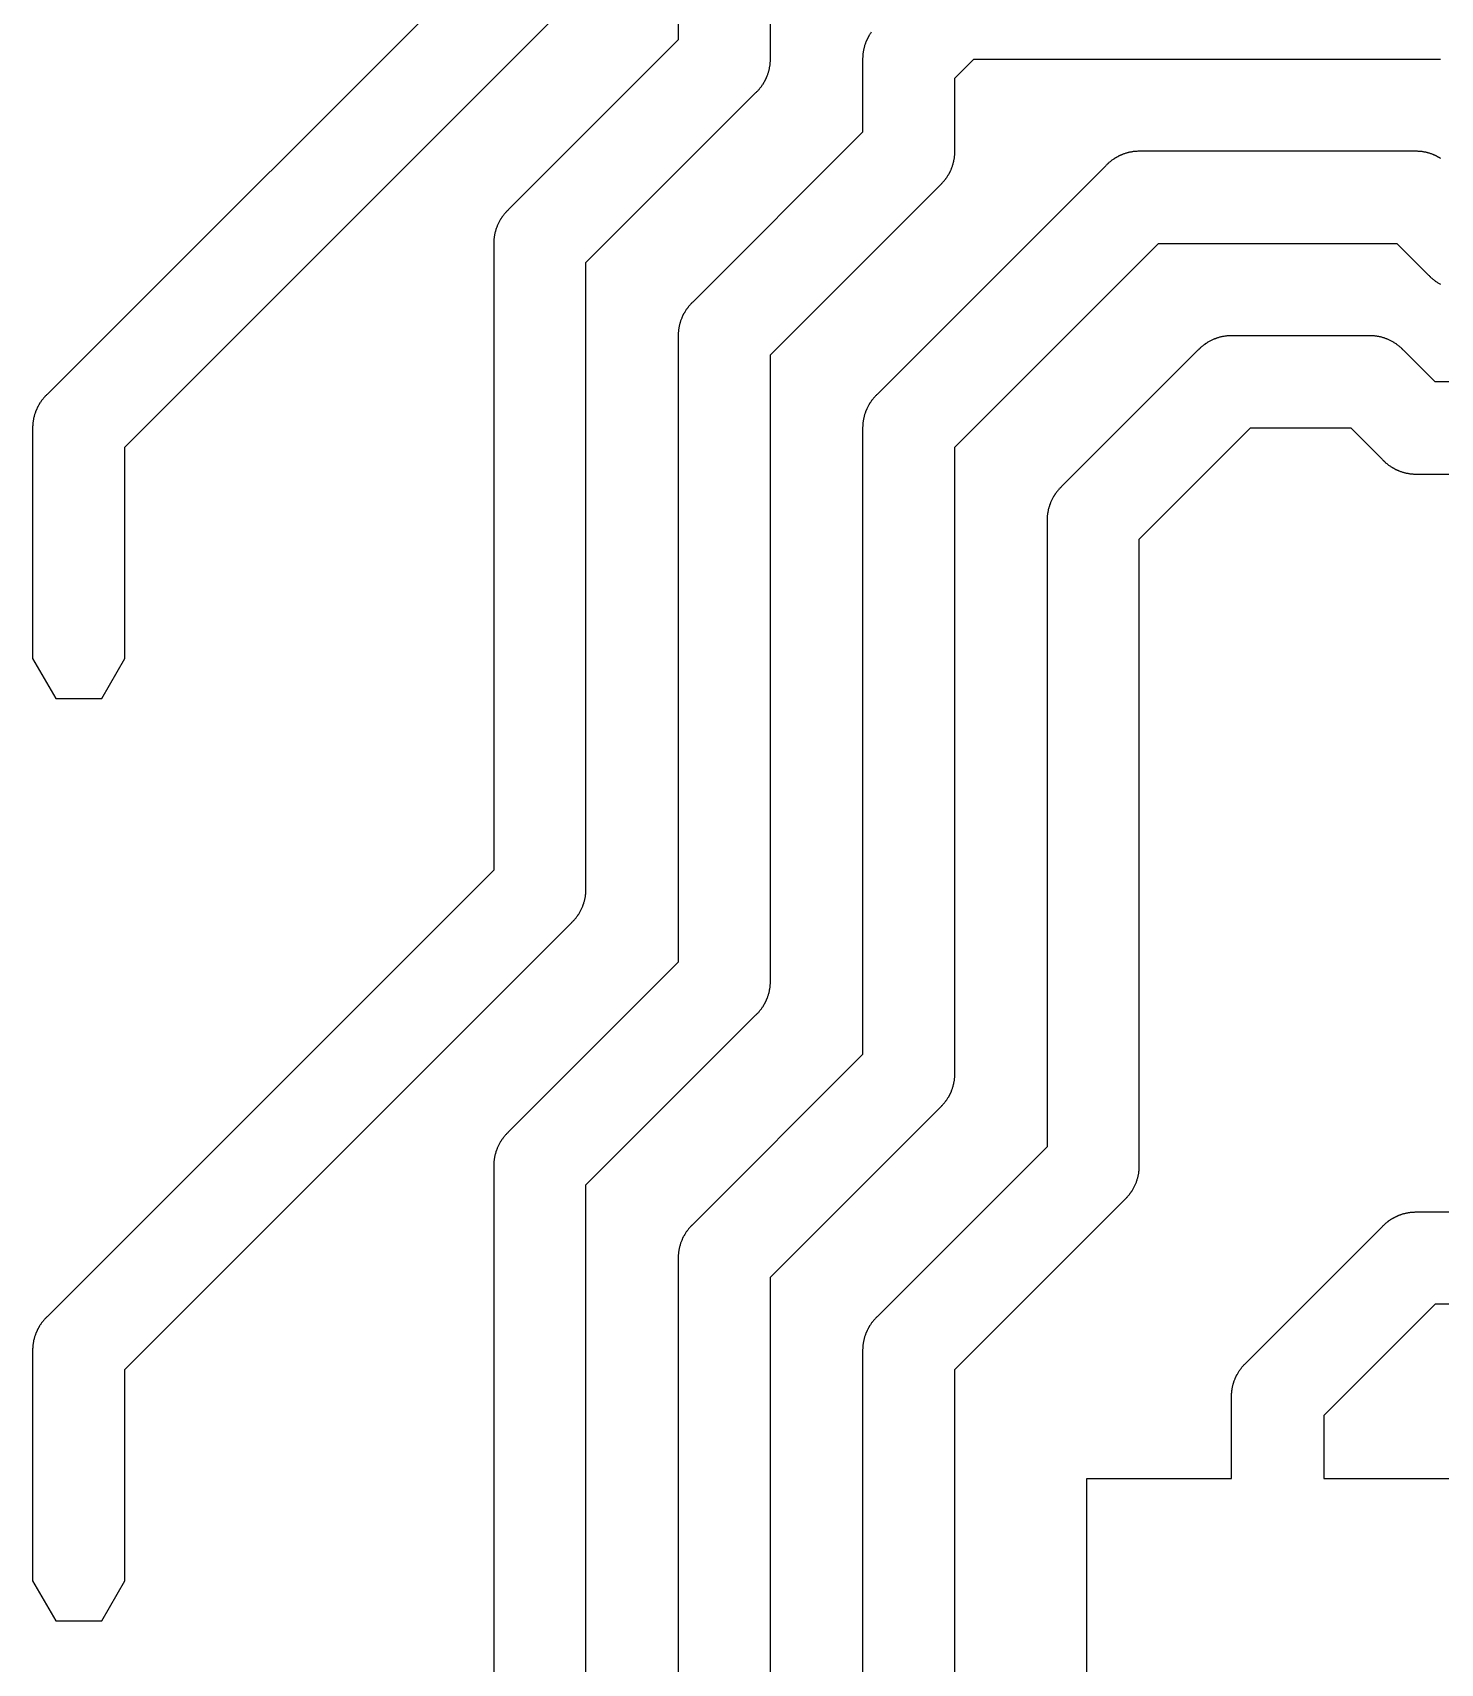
# Model space of a CAD drawing. Extents: x -11.9 to 11.9, y -22 to 22.
# Drawn here: x -7.747 to -3.87, y -10.387 to -5.896 of the extents above; entities that cross this region are included whole.
import ezdxf

# ---------------------------------------------------------------- set-up
doc = ezdxf.new("R2010")
doc.units = 0
doc.layers.add('TOP_-_WELDED', color=7, linetype='CONTINUOUS')

msp = doc.modelspace()

# ---------------------------------------------------------------- linework, layer by layer
at = {"layer": 'TOP_-_WELDED', "color": 12}
for points in [[(-5.969, -5.5919), (-5.969, -5.9164), (-6.437, -6.3845), (-6.4385, -6.3859), (-6.4398, -6.3872), (-6.44, -6.3874), (-6.4413, -6.3887), (-6.4415, -6.3889), (-6.4428, -6.3903), (-6.4429, -6.3904), (-6.4442, -6.3918), (-6.4443, -6.3919), (-6.4456, -6.3934), (-6.447, -6.395), (-6.4483, -6.3966), (-6.4496, -6.3982), (-6.4509, -6.3998), (-6.4509, -6.3999), (-6.4521, -6.4015), (-6.4522, -6.4016), (-6.4533, -6.4031), (-6.4534, -6.4032), (-6.4545, -6.4048), (-6.4546, -6.405), (-6.4556, -6.4065), (-6.4558, -6.4067), (-6.4568, -6.4082), (-6.4569, -6.4084), (-6.4579, -6.41), (-6.458, -6.4102), (-6.4589, -6.4117), (-6.4591, -6.412), (-6.46, -6.4135), (-6.4601, -6.4137), (-6.461, -6.4153), (-6.4611, -6.4155), (-6.462, -6.4171), (-6.4621, -6.4174), (-6.4629, -6.4189), (-6.4631, -6.4192), (-6.4639, -6.4207), (-6.464, -6.421), (-6.4648, -6.4226), (-6.4649, -6.4229), (-6.4656, -6.4245), (-6.4658, -6.4248), (-6.4665, -6.4263), (-6.4666, -6.4267), (-6.4673, -6.4282), (-6.4674, -6.4286), (-6.468, -6.4301), (-6.4682, -6.4305), (-6.4688, -6.4321), (-6.4689, -6.4324), (-6.4695, -6.434), (-6.4696, -6.4343), (-6.4702, -6.4359), (-6.4703, -6.4363), (-6.4708, -6.4379), (-6.4709, -6.4382), (-6.4715, -6.4399), (-6.4715, -6.4402), (-6.472, -6.4419), (-6.4721, -6.4421), (-6.4726, -6.4439), (-6.4727, -6.4441), (-6.4731, -6.4459), (-6.4732, -6.4461), (-6.4736, -6.4479), (-6.4737, -6.4481), (-6.4741, -6.4499), (-6.4741, -6.4501), (-6.4745, -6.4519), (-6.4745, -6.4521), (-6.4749, -6.454), (-6.4749, -6.4542), (-6.4753, -6.456), (-6.4753, -6.4562), (-6.4756, -6.4581), (-6.4756, -6.4582), (-6.4759, -6.4602), (-6.4761, -6.4622), (-6.4762, -6.4623), (-6.4764, -6.4643), (-6.4766, -6.4664), (-6.4767, -6.4685), (-6.4768, -6.4705), (-6.4768, -6.4706), (-6.4769, -6.4726), (-6.4769, -6.4728), (-6.477, -6.4747), (-6.477, -6.4749), (-6.477, -6.4767), (-6.477, -6.477), (-6.477, -6.4788), (-6.477, -6.4809), (-6.477, -8.2024), (-7.707, -9.4325), (-7.7085, -9.4339), (-7.7098, -9.4352), (-7.71, -9.4354), (-7.7113, -9.4367), (-7.7115, -9.4369), (-7.7128, -9.4383), (-7.7129, -9.4384), (-7.7142, -9.4398), (-7.7143, -9.4399), (-7.7156, -9.4414), (-7.717, -9.443), (-7.7183, -9.4446), (-7.7196, -9.4462), (-7.7209, -9.4478), (-7.7209, -9.4479), (-7.7221, -9.4495), (-7.7222, -9.4496), (-7.7233, -9.4511), (-7.7234, -9.4512), (-7.7245, -9.4528), (-7.7246, -9.453), (-7.7256, -9.4545), (-7.7258, -9.4547), (-7.7268, -9.4562), (-7.7269, -9.4564), (-7.7279, -9.458), (-7.728, -9.4582), (-7.7289, -9.4597), (-7.7291, -9.46), (-7.73, -9.4615), (-7.7301, -9.4617), (-7.731, -9.4633), (-7.7311, -9.4635), (-7.732, -9.4651), (-7.7321, -9.4654), (-7.7329, -9.4669), (-7.7331, -9.4672), (-7.7339, -9.4687), (-7.734, -9.469), (-7.7348, -9.4706), (-7.7349, -9.4709), (-7.7356, -9.4725), (-7.7358, -9.4728), (-7.7365, -9.4743), (-7.7366, -9.4747), (-7.7373, -9.4762), (-7.7374, -9.4766), (-7.738, -9.4781), (-7.7382, -9.4785), (-7.7388, -9.4801), (-7.7389, -9.4804), (-7.7395, -9.482), (-7.7396, -9.4823), (-7.7402, -9.4839), (-7.7403, -9.4843), (-7.7408, -9.4859), (-7.7409, -9.4862), (-7.7415, -9.4879), (-7.7415, -9.4882), (-7.742, -9.4899), (-7.7421, -9.4901), (-7.7426, -9.4919), (-7.7427, -9.4921), (-7.7431, -9.4939), (-7.7432, -9.4941), (-7.7436, -9.4959), (-7.7437, -9.4961), (-7.7441, -9.4979), (-7.7441, -9.4981), (-7.7445, -9.4999), (-7.7445, -9.5001), (-7.7449, -9.502), (-7.7449, -9.5022), (-7.7453, -9.504), (-7.7453, -9.5042), (-7.7456, -9.5061), (-7.7456, -9.5062), (-7.7459, -9.5082), (-7.7461, -9.5102), (-7.7462, -9.5103), (-7.7464, -9.5123), (-7.7466, -9.5144), (-7.7467, -9.5165), (-7.7468, -9.5185), (-7.7468, -9.5186), (-7.7469, -9.5206), (-7.7469, -9.5208), (-7.747, -9.5227), (-7.747, -9.5229), (-7.747, -9.5247), (-7.747, -9.525), (-7.747, -9.5268), (-7.747, -9.5289), (-7.747, -10.16), (-7.6835, -10.27), (-7.5565, -10.27), (-7.493, -10.16), (-7.493, -9.5776), (-6.263, -8.3475), (-6.2615, -8.3461), (-6.2602, -8.3448), (-6.26, -8.3446), (-6.2587, -8.3433), (-6.2585, -8.3431), (-6.2572, -8.3417), (-6.2571, -8.3416), (-6.2558, -8.3402), (-6.2557, -8.3401), (-6.2544, -8.3386), (-6.253, -8.337), (-6.2517, -8.3354), (-6.2504, -8.3338), (-6.2491, -8.3322), (-6.2491, -8.3321), (-6.2479, -8.3305), (-6.2478, -8.3304), (-6.2467, -8.3289), (-6.2466, -8.3288), (-6.2455, -8.3272), (-6.2454, -8.327), (-6.2444, -8.3255), (-6.2442, -8.3253), (-6.2432, -8.3238), (-6.2431, -8.3236), (-6.2421, -8.322), (-6.242, -8.3218), (-6.2411, -8.3203), (-6.2409, -8.32), (-6.24, -8.3185), (-6.2399, -8.3183), (-6.239, -8.3167), (-6.2389, -8.3165), (-6.238, -8.3149), (-6.2379, -8.3146), (-6.2371, -8.3131), (-6.2369, -8.3128), (-6.2361, -8.3113), (-6.236, -8.311), (-6.2352, -8.3094), (-6.2351, -8.3091), (-6.2344, -8.3075), (-6.2342, -8.3072), (-6.2335, -8.3057), (-6.2334, -8.3053), (-6.2327, -8.3038), (-6.2326, -8.3034), (-6.232, -8.3019), (-6.2318, -8.3015), (-6.2312, -8.2999), (-6.2311, -8.2996), (-6.2305, -8.298), (-6.2304, -8.2977), (-6.2298, -8.2961), (-6.2297, -8.2957), (-6.2292, -8.2941), (-6.2291, -8.2938), (-6.2285, -8.2921), (-6.2285, -8.2918), (-6.228, -8.2901), (-6.2279, -8.2899), (-6.2274, -8.2881), (-6.2273, -8.2879), (-6.2269, -8.2861), (-6.2268, -8.2859), (-6.2264, -8.2841), (-6.2263, -8.2839), (-6.2259, -8.2821), (-6.2259, -8.2819), (-6.2255, -8.2801), (-6.2255, -8.2799), (-6.2251, -8.278), (-6.2251, -8.2778), (-6.2247, -8.276), (-6.2247, -8.2758), (-6.2244, -8.2739), (-6.2244, -8.2738), (-6.2241, -8.2718), (-6.2239, -8.2698), (-6.2238, -8.2697), (-6.2236, -8.2677), (-6.2234, -8.2656), (-6.2233, -8.2635), (-6.2232, -8.2615), (-6.2232, -8.2614), (-6.2231, -8.2594), (-6.2231, -8.2592), (-6.223, -8.2573), (-6.223, -8.2571), (-6.223, -8.2553), (-6.223, -8.255), (-6.223, -8.2532), (-6.223, -8.2511), (-6.223, -6.5296), (-5.755, -6.0615), (-5.7535, -6.0601), (-5.7522, -6.0588), (-5.752, -6.0586), (-5.7507, -6.0573), (-5.7505, -6.0571), (-5.7492, -6.0557), (-5.7491, -6.0556), (-5.7478, -6.0542), (-5.7477, -6.0541), (-5.7464, -6.0526), (-5.745, -6.051), (-5.7437, -6.0494), (-5.7424, -6.0478), (-5.7411, -6.0462), (-5.7411, -6.0461), (-5.7399, -6.0445), (-5.7398, -6.0444), (-5.7387, -6.0429), (-5.7386, -6.0428), (-5.7375, -6.0412), (-5.7374, -6.041), (-5.7364, -6.0395), (-5.7362, -6.0393), (-5.7352, -6.0378), (-5.7351, -6.0376), (-5.7341, -6.036), (-5.734, -6.0358), (-5.7331, -6.0343), (-5.7329, -6.034), (-5.732, -6.0325), (-5.7319, -6.0323), (-5.731, -6.0307), (-5.7309, -6.0305), (-5.73, -6.0289), (-5.7299, -6.0286), (-5.7291, -6.0271), (-5.7289, -6.0268), (-5.7281, -6.0253), (-5.728, -6.025), (-5.7272, -6.0234), (-5.7271, -6.0231), (-5.7264, -6.0215), (-5.7262, -6.0212), (-5.7255, -6.0197), (-5.7254, -6.0193), (-5.7247, -6.0178), (-5.7246, -6.0174), (-5.724, -6.0159), (-5.7238, -6.0155), (-5.7232, -6.0139), (-5.7231, -6.0136), (-5.7225, -6.012), (-5.7224, -6.0117), (-5.7218, -6.0101), (-5.7217, -6.0097), (-5.7212, -6.0081), (-5.7211, -6.0078), (-5.7205, -6.0061), (-5.7205, -6.0058), (-5.72, -6.0041), (-5.7199, -6.0039), (-5.7194, -6.0021), (-5.7193, -6.0019), (-5.7189, -6.0001), (-5.7188, -5.9999), (-5.7184, -5.9981), (-5.7183, -5.9979), (-5.7179, -5.9961), (-5.7179, -5.9959), (-5.7175, -5.9941), (-5.7175, -5.9939), (-5.7171, -5.992), (-5.7171, -5.9918), (-5.7167, -5.99), (-5.7167, -5.9898), (-5.7164, -5.9879), (-5.7164, -5.9878), (-5.7161, -5.9858), (-5.7159, -5.9838), (-5.7158, -5.9837), (-5.7156, -5.9817), (-5.7154, -5.9796), (-5.7153, -5.9775), (-5.7152, -5.9755), (-5.7152, -5.9754), (-5.7151, -5.9734), (-5.7151, -5.9732), (-5.715, -5.9713), (-5.715, -5.9711), (-5.715, -5.9693), (-5.715, -5.969), (-5.715, -5.9672), (-5.715, -5.9651), (-5.715, -5.6406)], [(-6.477, -5.6624), (-7.707, -6.8925), (-7.7085, -6.8939), (-7.7098, -6.8952), (-7.71, -6.8954), (-7.7113, -6.8967), (-7.7115, -6.8969), (-7.7128, -6.8983), (-7.7129, -6.8984), (-7.7142, -6.8998), (-7.7143, -6.8999), (-7.7156, -6.9014), (-7.717, -6.903), (-7.7183, -6.9046), (-7.7196, -6.9062), (-7.7209, -6.9078), (-7.7209, -6.9079), (-7.7221, -6.9095), (-7.7222, -6.9096), (-7.7233, -6.9111), (-7.7234, -6.9112), (-7.7245, -6.9128), (-7.7246, -6.913), (-7.7256, -6.9145), (-7.7258, -6.9147), (-7.7268, -6.9162), (-7.7269, -6.9164), (-7.7279, -6.918), (-7.728, -6.9182), (-7.7289, -6.9197), (-7.7291, -6.92), (-7.73, -6.9215), (-7.7301, -6.9217), (-7.731, -6.9233), (-7.7311, -6.9235), (-7.732, -6.9251), (-7.7321, -6.9254), (-7.7329, -6.9269), (-7.7331, -6.9272), (-7.7339, -6.9287), (-7.734, -6.929), (-7.7348, -6.9306), (-7.7349, -6.9309), (-7.7356, -6.9325), (-7.7358, -6.9328), (-7.7365, -6.9343), (-7.7366, -6.9347), (-7.7373, -6.9362), (-7.7374, -6.9366), (-7.738, -6.9381), (-7.7382, -6.9385), (-7.7388, -6.9401), (-7.7389, -6.9404), (-7.7395, -6.942), (-7.7396, -6.9423), (-7.7402, -6.9439), (-7.7403, -6.9443), (-7.7408, -6.9459), (-7.7409, -6.9462), (-7.7415, -6.9479), (-7.7415, -6.9482), (-7.742, -6.9499), (-7.7421, -6.9501), (-7.7426, -6.9519), (-7.7427, -6.9521), (-7.7431, -6.9539), (-7.7432, -6.9541), (-7.7436, -6.9559), (-7.7437, -6.9561), (-7.7441, -6.9579), (-7.7441, -6.9581), (-7.7445, -6.9599), (-7.7445, -6.9601), (-7.7449, -6.962), (-7.7449, -6.9622), (-7.7453, -6.964), (-7.7453, -6.9642), (-7.7456, -6.9661), (-7.7456, -6.9662), (-7.7459, -6.9682), (-7.7461, -6.9702), (-7.7462, -6.9703), (-7.7464, -6.9723), (-7.7466, -6.9744), (-7.7467, -6.9765), (-7.7468, -6.9785), (-7.7468, -6.9786), (-7.7469, -6.9806), (-7.7469, -6.9808), (-7.747, -6.9827), (-7.747, -6.9829), (-7.747, -6.9847), (-7.747, -6.985), (-7.747, -6.9868), (-7.747, -6.9889), (-7.747, -7.3295), (-7.747, -7.3316), (-7.747, -7.62), (-7.6835, -7.73), (-7.5565, -7.73), (-7.493, -7.62), (-7.493, -7.3316), (-7.493, -7.3295), (-7.493, -7.0376), (-6.263, -5.8075)], [(-5.4374, -5.8952), (-5.4385, -5.8968), (-5.4386, -5.897), (-5.4396, -5.8985), (-5.4398, -5.8987), (-5.4408, -5.9002), (-5.4409, -5.9004), (-5.4419, -5.902), (-5.442, -5.9022), (-5.4429, -5.9037), (-5.4431, -5.904), (-5.444, -5.9055), (-5.4441, -5.9057), (-5.445, -5.9073), (-5.4451, -5.9075), (-5.446, -5.9091), (-5.4461, -5.9094), (-5.4469, -5.9109), (-5.4471, -5.9112), (-5.4479, -5.9127), (-5.448, -5.913), (-5.4488, -5.9146), (-5.4489, -5.9149), (-5.4496, -5.9165), (-5.4498, -5.9168), (-5.4505, -5.9183), (-5.4506, -5.9187), (-5.4513, -5.9202), (-5.4514, -5.9206), (-5.452, -5.9221), (-5.4522, -5.9225), (-5.4528, -5.9241), (-5.4529, -5.9244), (-5.4535, -5.926), (-5.4536, -5.9263), (-5.4542, -5.9279), (-5.4543, -5.9283), (-5.4548, -5.9299), (-5.4549, -5.9302), (-5.4555, -5.9319), (-5.4555, -5.9322), (-5.456, -5.9339), (-5.4561, -5.9341), (-5.4566, -5.9359), (-5.4567, -5.9361), (-5.4571, -5.9379), (-5.4572, -5.9381), (-5.4576, -5.9399), (-5.4577, -5.9401), (-5.4581, -5.9419), (-5.4581, -5.9421), (-5.4585, -5.9439), (-5.4585, -5.9441), (-5.4589, -5.946), (-5.4589, -5.9462), (-5.4593, -5.948), (-5.4593, -5.9482), (-5.4596, -5.9501), (-5.4596, -5.9502), (-5.4599, -5.9522), (-5.4601, -5.9542), (-5.4602, -5.9543), (-5.4604, -5.9563), (-5.4606, -5.9584), (-5.4607, -5.9605), (-5.4608, -5.9625), (-5.4608, -5.9626), (-5.4609, -5.9646), (-5.4609, -5.9648), (-5.461, -5.9667), (-5.461, -5.9669), (-5.461, -5.9687), (-5.461, -5.969), (-5.461, -5.9708), (-5.461, -5.9729), (-5.461, -6.1704), (-5.929, -6.6385), (-5.9305, -6.6399), (-5.9318, -6.6412), (-5.932, -6.6414), (-5.9333, -6.6427), (-5.9335, -6.6429), (-5.9348, -6.6443), (-5.9349, -6.6444), (-5.9362, -6.6458), (-5.9363, -6.6459), (-5.9376, -6.6474), (-5.939, -6.649), (-5.9403, -6.6506), (-5.9416, -6.6522), (-5.9429, -6.6538), (-5.9429, -6.6539), (-5.9441, -6.6555), (-5.9442, -6.6556), (-5.9453, -6.6571), (-5.9454, -6.6572), (-5.9465, -6.6588), (-5.9466, -6.659), (-5.9476, -6.6605), (-5.9478, -6.6607), (-5.9488, -6.6622), (-5.9489, -6.6624), (-5.9499, -6.664), (-5.95, -6.6642), (-5.9509, -6.6657), (-5.9511, -6.666), (-5.952, -6.6675), (-5.9521, -6.6677), (-5.953, -6.6693), (-5.9531, -6.6695), (-5.954, -6.6711), (-5.9541, -6.6714), (-5.9549, -6.6729), (-5.9551, -6.6732), (-5.9559, -6.6747), (-5.956, -6.675), (-5.9568, -6.6766), (-5.9569, -6.6769), (-5.9576, -6.6785), (-5.9578, -6.6788), (-5.9585, -6.6803), (-5.9586, -6.6807), (-5.9593, -6.6822), (-5.9594, -6.6826), (-5.96, -6.6841), (-5.9602, -6.6845), (-5.9608, -6.6861), (-5.9609, -6.6864), (-5.9615, -6.688), (-5.9616, -6.6883), (-5.9622, -6.6899), (-5.9623, -6.6903), (-5.9628, -6.6919), (-5.9629, -6.6922), (-5.9635, -6.6939), (-5.9635, -6.6942), (-5.964, -6.6959), (-5.9641, -6.6961), (-5.9646, -6.6979), (-5.9647, -6.6981), (-5.9651, -6.6999), (-5.9652, -6.7001), (-5.9656, -6.7019), (-5.9657, -6.7021), (-5.9661, -6.7039), (-5.9661, -6.7041), (-5.9665, -6.7059), (-5.9665, -6.7061), (-5.9669, -6.708), (-5.9669, -6.7082), (-5.9673, -6.71), (-5.9673, -6.7102), (-5.9676, -6.7121), (-5.9676, -6.7122), (-5.9679, -6.7142), (-5.9681, -6.7162), (-5.9682, -6.7163), (-5.9684, -6.7183), (-5.9686, -6.7204), (-5.9687, -6.7225), (-5.9688, -6.7245), (-5.9688, -6.7246), (-5.9689, -6.7266), (-5.9689, -6.7268), (-5.969, -6.7287), (-5.969, -6.7289), (-5.969, -6.7307), (-5.969, -6.731), (-5.969, -6.7328), (-5.969, -6.7349), (-5.969, -8.4564), (-6.437, -8.9245), (-6.4385, -8.9259), (-6.4398, -8.9272), (-6.44, -8.9274), (-6.4413, -8.9287), (-6.4415, -8.9289), (-6.4428, -8.9303), (-6.4429, -8.9304), (-6.4442, -8.9318), (-6.4443, -8.9319), (-6.4456, -8.9334), (-6.447, -8.935), (-6.4483, -8.9366), (-6.4496, -8.9382), (-6.4509, -8.9398), (-6.4509, -8.9399), (-6.4521, -8.9415), (-6.4522, -8.9416), (-6.4533, -8.9431), (-6.4534, -8.9432), (-6.4545, -8.9448), (-6.4546, -8.945), (-6.4556, -8.9465), (-6.4558, -8.9467), (-6.4568, -8.9482), (-6.4569, -8.9484), (-6.4579, -8.95), (-6.458, -8.9502), (-6.4589, -8.9517), (-6.4591, -8.952), (-6.46, -8.9535), (-6.4601, -8.9537), (-6.461, -8.9553), (-6.4611, -8.9555), (-6.462, -8.9571), (-6.4621, -8.9574), (-6.4629, -8.9589), (-6.4631, -8.9592), (-6.4639, -8.9607), (-6.464, -8.961), (-6.4648, -8.9626), (-6.4649, -8.9629), (-6.4656, -8.9645), (-6.4658, -8.9648), (-6.4665, -8.9663), (-6.4666, -8.9667), (-6.4673, -8.9682), (-6.4674, -8.9686), (-6.468, -8.9701), (-6.4682, -8.9705), (-6.4688, -8.9721), (-6.4689, -8.9724), (-6.4695, -8.974), (-6.4696, -8.9743), (-6.4702, -8.9759), (-6.4703, -8.9763), (-6.4708, -8.9779), (-6.4709, -8.9782), (-6.4715, -8.9799), (-6.4715, -8.9802), (-6.472, -8.9819), (-6.4721, -8.9821), (-6.4726, -8.9839), (-6.4727, -8.9841), (-6.4731, -8.9859), (-6.4732, -8.9861), (-6.4736, -8.9879), (-6.4737, -8.9881), (-6.4741, -8.9899), (-6.4741, -8.9901), (-6.4745, -8.9919), (-6.4745, -8.9921), (-6.4749, -8.994), (-6.4749, -8.9942), (-6.4753, -8.996), (-6.4753, -8.9962), (-6.4756, -8.9981), (-6.4756, -8.9982), (-6.4759, -9.0002), (-6.4761, -9.0022), (-6.4762, -9.0023), (-6.4764, -9.0043), (-6.4766, -9.0064), (-6.4767, -9.0085), (-6.4768, -9.0105), (-6.4768, -9.0106), (-6.4769, -9.0126), (-6.4769, -9.0128), (-6.477, -9.0147), (-6.477, -9.0149), (-6.477, -9.0167), (-6.477, -9.017), (-6.477, -9.0188), (-6.477, -9.0209), (-6.477, -10.7424)], [(-6.223, -10.7911), (-6.223, -9.0696), (-5.755, -8.6015), (-5.7535, -8.6001), (-5.7522, -8.5988), (-5.752, -8.5986), (-5.7507, -8.5973), (-5.7505, -8.5971), (-5.7492, -8.5957), (-5.7491, -8.5956), (-5.7478, -8.5942), (-5.7477, -8.5941), (-5.7464, -8.5926), (-5.745, -8.591), (-5.7437, -8.5894), (-5.7424, -8.5878), (-5.7411, -8.5862), (-5.7411, -8.5861), (-5.7399, -8.5845), (-5.7398, -8.5844), (-5.7387, -8.5829), (-5.7386, -8.5828), (-5.7375, -8.5812), (-5.7374, -8.581), (-5.7364, -8.5795), (-5.7362, -8.5793), (-5.7352, -8.5778), (-5.7351, -8.5776), (-5.7341, -8.576), (-5.734, -8.5758), (-5.7331, -8.5743), (-5.7329, -8.574), (-5.732, -8.5725), (-5.7319, -8.5723), (-5.731, -8.5707), (-5.7309, -8.5705), (-5.73, -8.5689), (-5.7299, -8.5686), (-5.7291, -8.5671), (-5.7289, -8.5668), (-5.7281, -8.5653), (-5.728, -8.565), (-5.7272, -8.5634), (-5.7271, -8.5631), (-5.7264, -8.5615), (-5.7262, -8.5612), (-5.7255, -8.5597), (-5.7254, -8.5593), (-5.7247, -8.5578), (-5.7246, -8.5574), (-5.724, -8.5559), (-5.7238, -8.5555), (-5.7232, -8.5539), (-5.7231, -8.5536), (-5.7225, -8.552), (-5.7224, -8.5517), (-5.7218, -8.5501), (-5.7217, -8.5497), (-5.7212, -8.5481), (-5.7211, -8.5478), (-5.7205, -8.5461), (-5.7205, -8.5458), (-5.72, -8.5441), (-5.7199, -8.5439), (-5.7194, -8.5421), (-5.7193, -8.5419), (-5.7189, -8.5401), (-5.7188, -8.5399), (-5.7184, -8.5381), (-5.7183, -8.5379), (-5.7179, -8.5361), (-5.7179, -8.5359), (-5.7175, -8.5341), (-5.7175, -8.5339), (-5.7171, -8.532), (-5.7171, -8.5318), (-5.7167, -8.53), (-5.7167, -8.5298), (-5.7164, -8.5279), (-5.7164, -8.5278), (-5.7161, -8.5258), (-5.7159, -8.5238), (-5.7158, -8.5237), (-5.7156, -8.5217), (-5.7154, -8.5196), (-5.7153, -8.5175), (-5.7152, -8.5155), (-5.7152, -8.5154), (-5.7151, -8.5134), (-5.7151, -8.5132), (-5.715, -8.5113), (-5.715, -8.5111), (-5.715, -8.5093), (-5.715, -8.509), (-5.715, -8.5072), (-5.715, -8.5051), (-5.715, -6.7836), (-5.247, -6.3155), (-5.2455, -6.3141), (-5.2442, -6.3128), (-5.244, -6.3126), (-5.2427, -6.3113), (-5.2425, -6.3111), (-5.2412, -6.3097), (-5.2411, -6.3096), (-5.2398, -6.3082), (-5.2397, -6.3081), (-5.2384, -6.3066), (-5.237, -6.305), (-5.2357, -6.3034), (-5.2344, -6.3018), (-5.2331, -6.3002), (-5.2331, -6.3001), (-5.2319, -6.2985), (-5.2318, -6.2984), (-5.2307, -6.2969), (-5.2306, -6.2968), (-5.2295, -6.2952), (-5.2294, -6.295), (-5.2284, -6.2935), (-5.2282, -6.2933), (-5.2272, -6.2918), (-5.2271, -6.2916), (-5.2261, -6.29), (-5.226, -6.2898), (-5.2251, -6.2883), (-5.2249, -6.288), (-5.224, -6.2865), (-5.2239, -6.2863), (-5.223, -6.2847), (-5.2229, -6.2845), (-5.222, -6.2829), (-5.2219, -6.2826), (-5.2211, -6.2811), (-5.2209, -6.2808), (-5.2201, -6.2793), (-5.22, -6.279), (-5.2192, -6.2774), (-5.2191, -6.2771), (-5.2184, -6.2755), (-5.2182, -6.2752), (-5.2175, -6.2737), (-5.2174, -6.2733), (-5.2167, -6.2718), (-5.2166, -6.2714), (-5.216, -6.2699), (-5.2158, -6.2695), (-5.2152, -6.2679), (-5.2151, -6.2676), (-5.2145, -6.266), (-5.2144, -6.2657), (-5.2138, -6.2641), (-5.2137, -6.2637), (-5.2132, -6.2621), (-5.2131, -6.2618), (-5.2125, -6.2601), (-5.2125, -6.2598), (-5.212, -6.2581), (-5.2119, -6.2579), (-5.2114, -6.2561), (-5.2113, -6.2559), (-5.2109, -6.2541), (-5.2108, -6.2539), (-5.2104, -6.2521), (-5.2103, -6.2519), (-5.2099, -6.2501), (-5.2099, -6.2499), (-5.2095, -6.2481), (-5.2095, -6.2479), (-5.2091, -6.246), (-5.2091, -6.2458), (-5.2087, -6.244), (-5.2087, -6.2438), (-5.2084, -6.2419), (-5.2084, -6.2418), (-5.2081, -6.2398), (-5.2079, -6.2378), (-5.2078, -6.2377), (-5.2076, -6.2357), (-5.2074, -6.2336), (-5.2073, -6.2315), (-5.2072, -6.2295), (-5.2072, -6.2294), (-5.2071, -6.2274), (-5.2071, -6.2272), (-5.207, -6.2253), (-5.207, -6.2251), (-5.207, -6.2233), (-5.207, -6.223), (-5.207, -6.2212), (-5.207, -6.2191), (-5.207, -6.0216), (-5.1544, -5.969), (-3.8716, -5.969), (-3.8695, -5.969)], [(-3.8684, -6.2431), (-3.87, -6.2421), (-3.8702, -6.242), (-3.8717, -6.2411), (-3.872, -6.2409), (-3.8735, -6.24), (-3.8737, -6.2399), (-3.8753, -6.239), (-3.8755, -6.2389), (-3.8771, -6.238), (-3.8774, -6.2379), (-3.8789, -6.2371), (-3.8792, -6.2369), (-3.8807, -6.2361), (-3.881, -6.236), (-3.8826, -6.2352), (-3.8829, -6.2351), (-3.8845, -6.2344), (-3.8848, -6.2342), (-3.8863, -6.2335), (-3.8867, -6.2334), (-3.8882, -6.2327), (-3.8886, -6.2326), (-3.8901, -6.232), (-3.8905, -6.2318), (-3.8921, -6.2312), (-3.8924, -6.2311), (-3.894, -6.2305), (-3.8943, -6.2304), (-3.8959, -6.2298), (-3.8963, -6.2297), (-3.8979, -6.2292), (-3.8982, -6.2291), (-3.8999, -6.2285), (-3.9002, -6.2285), (-3.9019, -6.228), (-3.9021, -6.2279), (-3.9039, -6.2274), (-3.9041, -6.2273), (-3.9059, -6.2269), (-3.9061, -6.2268), (-3.9079, -6.2264), (-3.9081, -6.2263), (-3.9099, -6.2259), (-3.9101, -6.2259), (-3.9119, -6.2255), (-3.9121, -6.2255), (-3.914, -6.2251), (-3.9142, -6.2251), (-3.916, -6.2247), (-3.9162, -6.2247), (-3.9181, -6.2244), (-3.9182, -6.2244), (-3.9202, -6.2241), (-3.9222, -6.2239), (-3.9223, -6.2238), (-3.9243, -6.2236), (-3.9264, -6.2234), (-3.9285, -6.2233), (-3.9305, -6.2232), (-3.9306, -6.2232), (-3.9326, -6.2231), (-3.9328, -6.2231), (-3.9347, -6.223), (-3.9349, -6.223), (-3.9367, -6.223), (-3.937, -6.223), (-3.9388, -6.223), (-3.9409, -6.223), (-4.6951, -6.223), (-4.6972, -6.223), (-4.699, -6.223), (-4.6993, -6.223), (-4.7011, -6.223), (-4.7013, -6.223), (-4.7032, -6.2231), (-4.7034, -6.2231), (-4.7054, -6.2232), (-4.7055, -6.2232), (-4.7075, -6.2233), (-4.7096, -6.2234), (-4.7117, -6.2236), (-4.7137, -6.2238), (-4.7138, -6.2239), (-4.7158, -6.2241), (-4.7178, -6.2244), (-4.7179, -6.2244), (-4.7198, -6.2247), (-4.72, -6.2247), (-4.7218, -6.2251), (-4.722, -6.2251), (-4.7239, -6.2255), (-4.7241, -6.2255), (-4.7259, -6.2259), (-4.7261, -6.2259), (-4.7279, -6.2263), (-4.7281, -6.2264), (-4.7299, -6.2268), (-4.7301, -6.2269), (-4.7319, -6.2273), (-4.7321, -6.2274), (-4.7339, -6.2279), (-4.7341, -6.228), (-4.7358, -6.2285), (-4.7361, -6.2285), (-4.7378, -6.2291), (-4.7381, -6.2292), (-4.7397, -6.2297), (-4.7401, -6.2298), (-4.7417, -6.2304), (-4.742, -6.2305), (-4.7436, -6.2311), (-4.7439, -6.2312), (-4.7455, -6.2318), (-4.7459, -6.232), (-4.7474, -6.2326), (-4.7478, -6.2327), (-4.7493, -6.2334), (-4.7497, -6.2335), (-4.7512, -6.2342), (-4.7515, -6.2344), (-4.7531, -6.2351), (-4.7534, -6.2352), (-4.755, -6.236), (-4.7553, -6.2361), (-4.7568, -6.2369), (-4.7571, -6.2371), (-4.7586, -6.2379), (-4.7589, -6.238), (-4.7605, -6.2389), (-4.7607, -6.239), (-4.7623, -6.2399), (-4.7625, -6.24), (-4.764, -6.2409), (-4.7643, -6.2411), (-4.7658, -6.242), (-4.766, -6.2421), (-4.7676, -6.2431), (-4.7678, -6.2432), (-4.7693, -6.2442), (-4.7695, -6.2444), (-4.771, -6.2454), (-4.7712, -6.2455), (-4.7728, -6.2466), (-4.7729, -6.2467), (-4.7744, -6.2478), (-4.7745, -6.2479), (-4.7761, -6.2491), (-4.7762, -6.2491), (-4.7778, -6.2504), (-4.7794, -6.2517), (-4.781, -6.253), (-4.7826, -6.2544), (-4.7841, -6.2557), (-4.7842, -6.2558), (-4.7856, -6.2571), (-4.7857, -6.2572), (-4.7871, -6.2585), (-4.7873, -6.2587), (-4.7886, -6.26), (-4.7888, -6.2602), (-4.7901, -6.2615), (-4.7915, -6.263), (-5.421, -6.8925), (-5.4225, -6.8939), (-5.4238, -6.8952), (-5.424, -6.8954), (-5.4253, -6.8967), (-5.4255, -6.8969), (-5.4268, -6.8983), (-5.4269, -6.8984), (-5.4282, -6.8998), (-5.4283, -6.8999), (-5.4296, -6.9014), (-5.431, -6.903), (-5.4323, -6.9046), (-5.4336, -6.9062), (-5.4349, -6.9078), (-5.4349, -6.9079), (-5.4361, -6.9095), (-5.4362, -6.9096), (-5.4373, -6.9111), (-5.4374, -6.9112), (-5.4385, -6.9128), (-5.4386, -6.913), (-5.4396, -6.9145), (-5.4398, -6.9147), (-5.4408, -6.9162), (-5.4409, -6.9164), (-5.4419, -6.918), (-5.442, -6.9182), (-5.4429, -6.9197), (-5.4431, -6.92), (-5.444, -6.9215), (-5.4441, -6.9217), (-5.445, -6.9233), (-5.4451, -6.9235), (-5.446, -6.9251), (-5.4461, -6.9254), (-5.4469, -6.9269), (-5.4471, -6.9272), (-5.4479, -6.9287), (-5.448, -6.929), (-5.4488, -6.9306), (-5.4489, -6.9309), (-5.4496, -6.9325), (-5.4498, -6.9328), (-5.4505, -6.9343), (-5.4506, -6.9347), (-5.4513, -6.9362), (-5.4514, -6.9366), (-5.452, -6.9381), (-5.4522, -6.9385), (-5.4528, -6.9401), (-5.4529, -6.9404), (-5.4535, -6.942), (-5.4536, -6.9423), (-5.4542, -6.9439), (-5.4543, -6.9443), (-5.4548, -6.9459), (-5.4549, -6.9462), (-5.4555, -6.9479), (-5.4555, -6.9482), (-5.456, -6.9499), (-5.4561, -6.9501), (-5.4566, -6.9519), (-5.4567, -6.9521), (-5.4571, -6.9539), (-5.4572, -6.9541), (-5.4576, -6.9559), (-5.4577, -6.9561), (-5.4581, -6.9579), (-5.4581, -6.9581), (-5.4585, -6.9599), (-5.4585, -6.9601), (-5.4589, -6.962), (-5.4589, -6.9622), (-5.4593, -6.964), (-5.4593, -6.9642), (-5.4596, -6.9661), (-5.4596, -6.9662), (-5.4599, -6.9682), (-5.4601, -6.9702), (-5.4602, -6.9703), (-5.4604, -6.9723), (-5.4606, -6.9744), (-5.4607, -6.9765), (-5.4608, -6.9785), (-5.4608, -6.9786), (-5.4609, -6.9806), (-5.4609, -6.9808), (-5.461, -6.9827), (-5.461, -6.9829), (-5.461, -6.9847), (-5.461, -6.985), (-5.461, -6.9868), (-5.461, -6.9889), (-5.461, -8.7104), (-5.929, -9.1785), (-5.9305, -9.1799), (-5.9318, -9.1812), (-5.932, -9.1814), (-5.9333, -9.1827), (-5.9335, -9.1829), (-5.9348, -9.1843), (-5.9349, -9.1844), (-5.9362, -9.1858), (-5.9363, -9.1859), (-5.9376, -9.1874), (-5.939, -9.189), (-5.9403, -9.1906), (-5.9416, -9.1922), (-5.9429, -9.1938), (-5.9429, -9.1939), (-5.9441, -9.1955), (-5.9442, -9.1956), (-5.9453, -9.1971), (-5.9454, -9.1972), (-5.9465, -9.1988), (-5.9466, -9.199), (-5.9476, -9.2005), (-5.9478, -9.2007), (-5.9488, -9.2022), (-5.9489, -9.2024), (-5.9499, -9.204), (-5.95, -9.2042), (-5.9509, -9.2057), (-5.9511, -9.206), (-5.952, -9.2075), (-5.9521, -9.2077), (-5.953, -9.2093), (-5.9531, -9.2095), (-5.954, -9.2111), (-5.9541, -9.2114), (-5.9549, -9.2129), (-5.9551, -9.2132), (-5.9559, -9.2147), (-5.956, -9.215), (-5.9568, -9.2166), (-5.9569, -9.2169), (-5.9576, -9.2185), (-5.9578, -9.2188), (-5.9585, -9.2203), (-5.9586, -9.2207), (-5.9593, -9.2222), (-5.9594, -9.2226), (-5.96, -9.2241), (-5.9602, -9.2245), (-5.9608, -9.2261), (-5.9609, -9.2264), (-5.9615, -9.228), (-5.9616, -9.2283), (-5.9622, -9.2299), (-5.9623, -9.2303), (-5.9628, -9.2319), (-5.9629, -9.2322), (-5.9635, -9.2339), (-5.9635, -9.2342), (-5.964, -9.2359), (-5.9641, -9.2361), (-5.9646, -9.2379), (-5.9647, -9.2381), (-5.9651, -9.2399), (-5.9652, -9.2401), (-5.9656, -9.2419), (-5.9657, -9.2421), (-5.9661, -9.2439), (-5.9661, -9.2441), (-5.9665, -9.2459), (-5.9665, -9.2461), (-5.9669, -9.248), (-5.9669, -9.2482), (-5.9673, -9.25), (-5.9673, -9.2502), (-5.9676, -9.2521), (-5.9676, -9.2522), (-5.9679, -9.2542), (-5.9681, -9.2562), (-5.9682, -9.2563), (-5.9684, -9.2583), (-5.9686, -9.2604), (-5.9687, -9.2625), (-5.9688, -9.2645), (-5.9688, -9.2646), (-5.9689, -9.2666), (-5.9689, -9.2668), (-5.969, -9.2687), (-5.969, -9.2689), (-5.969, -9.2707), (-5.969, -9.271), (-5.969, -9.2728), (-5.969, -9.2749), (-5.969, -10.9964)], [(-5.715, -11.0451), (-5.715, -9.3236), (-5.247, -8.8555), (-5.2455, -8.8541), (-5.2442, -8.8528), (-5.244, -8.8526), (-5.2427, -8.8513), (-5.2425, -8.8511), (-5.2412, -8.8497), (-5.2411, -8.8496), (-5.2398, -8.8482), (-5.2397, -8.8481), (-5.2384, -8.8466), (-5.237, -8.845), (-5.2357, -8.8434), (-5.2344, -8.8418), (-5.2331, -8.8402), (-5.2331, -8.8401), (-5.2319, -8.8385), (-5.2318, -8.8384), (-5.2307, -8.8369), (-5.2306, -8.8368), (-5.2295, -8.8352), (-5.2294, -8.835), (-5.2284, -8.8335), (-5.2282, -8.8333), (-5.2272, -8.8318), (-5.2271, -8.8316), (-5.2261, -8.83), (-5.226, -8.8298), (-5.2251, -8.8283), (-5.2249, -8.828), (-5.224, -8.8265), (-5.2239, -8.8263), (-5.223, -8.8247), (-5.2229, -8.8245), (-5.222, -8.8229), (-5.2219, -8.8226), (-5.2211, -8.8211), (-5.2209, -8.8208), (-5.2201, -8.8193), (-5.22, -8.819), (-5.2192, -8.8174), (-5.2191, -8.8171), (-5.2184, -8.8155), (-5.2182, -8.8152), (-5.2175, -8.8137), (-5.2174, -8.8133), (-5.2167, -8.8118), (-5.2166, -8.8114), (-5.216, -8.8099), (-5.2158, -8.8095), (-5.2152, -8.8079), (-5.2151, -8.8076), (-5.2145, -8.806), (-5.2144, -8.8057), (-5.2138, -8.8041), (-5.2137, -8.8037), (-5.2132, -8.8021), (-5.2131, -8.8018), (-5.2125, -8.8001), (-5.2125, -8.7998), (-5.212, -8.7981), (-5.2119, -8.7979), (-5.2114, -8.7961), (-5.2113, -8.7959), (-5.2109, -8.7941), (-5.2108, -8.7939), (-5.2104, -8.7921), (-5.2103, -8.7919), (-5.2099, -8.7901), (-5.2099, -8.7899), (-5.2095, -8.7881), (-5.2095, -8.7879), (-5.2091, -8.786), (-5.2091, -8.7858), (-5.2087, -8.784), (-5.2087, -8.7838), (-5.2084, -8.7819), (-5.2084, -8.7818), (-5.2081, -8.7798), (-5.2079, -8.7778), (-5.2078, -8.7777), (-5.2076, -8.7757), (-5.2074, -8.7736), (-5.2073, -8.7715), (-5.2072, -8.7695), (-5.2072, -8.7694), (-5.2071, -8.7674), (-5.2071, -8.7672), (-5.207, -8.7653), (-5.207, -8.7651), (-5.207, -8.7633), (-5.207, -8.763), (-5.207, -8.7612), (-5.207, -8.7591), (-5.207, -7.0376), (-4.6464, -6.477), (-3.9896, -6.477), (-3.9025, -6.564), (-3.9011, -6.5655), (-3.8998, -6.5668), (-3.8996, -6.567), (-3.8983, -6.5683), (-3.8981, -6.5685), (-3.8967, -6.5698), (-3.8966, -6.5699), (-3.8952, -6.5712), (-3.8951, -6.5713), (-3.8936, -6.5726), (-3.892, -6.574), (-3.8904, -6.5753), (-3.8888, -6.5766), (-3.8872, -6.5779), (-3.8871, -6.5779), (-3.8855, -6.5791), (-3.8854, -6.5792), (-3.8839, -6.5803), (-3.8838, -6.5804), (-3.8822, -6.5815), (-3.882, -6.5816), (-3.8805, -6.5826), (-3.8803, -6.5828), (-3.8788, -6.5838), (-3.8786, -6.5839), (-3.877, -6.5849), (-3.8768, -6.585), (-3.8753, -6.5859), (-3.875, -6.5861), (-3.8735, -6.587), (-3.8733, -6.5871), (-3.8717, -6.588), (-3.8715, -6.5881), (-3.8699, -6.589), (-3.8696, -6.5891)], [(-2.8008, -6.858), (-3.8844, -6.858), (-3.9715, -6.771), (-3.9729, -6.7695), (-3.9742, -6.7682), (-3.9744, -6.768), (-3.9757, -6.7667), (-3.9759, -6.7665), (-3.9773, -6.7652), (-3.9774, -6.7651), (-3.9788, -6.7638), (-3.9789, -6.7637), (-3.9804, -6.7624), (-3.982, -6.761), (-3.9836, -6.7597), (-3.9852, -6.7584), (-3.9868, -6.7571), (-3.9869, -6.7571), (-3.9885, -6.7559), (-3.9886, -6.7558), (-3.9901, -6.7547), (-3.9902, -6.7546), (-3.9918, -6.7535), (-3.992, -6.7534), (-3.9935, -6.7524), (-3.9937, -6.7522), (-3.9952, -6.7512), (-3.9954, -6.7511), (-3.997, -6.7501), (-3.9972, -6.75), (-3.9987, -6.7491), (-3.999, -6.7489), (-4.0005, -6.748), (-4.0007, -6.7479), (-4.0023, -6.747), (-4.0025, -6.7469), (-4.0041, -6.746), (-4.0044, -6.7459), (-4.0059, -6.7451), (-4.0062, -6.7449), (-4.0077, -6.7441), (-4.008, -6.744), (-4.0096, -6.7432), (-4.0099, -6.7431), (-4.0115, -6.7424), (-4.0118, -6.7422), (-4.0133, -6.7415), (-4.0137, -6.7414), (-4.0152, -6.7407), (-4.0156, -6.7406), (-4.0171, -6.74), (-4.0175, -6.7398), (-4.0191, -6.7392), (-4.0194, -6.7391), (-4.021, -6.7385), (-4.0213, -6.7384), (-4.0229, -6.7378), (-4.0233, -6.7377), (-4.0249, -6.7372), (-4.0252, -6.7371), (-4.0269, -6.7365), (-4.0272, -6.7365), (-4.0289, -6.736), (-4.0291, -6.7359), (-4.0309, -6.7354), (-4.0311, -6.7353), (-4.0329, -6.7349), (-4.0331, -6.7348), (-4.0349, -6.7344), (-4.0351, -6.7343), (-4.0369, -6.7339), (-4.0371, -6.7339), (-4.0389, -6.7335), (-4.0391, -6.7335), (-4.041, -6.7331), (-4.0412, -6.7331), (-4.043, -6.7327), (-4.0432, -6.7327), (-4.0451, -6.7324), (-4.0452, -6.7324), (-4.0472, -6.7321), (-4.0492, -6.7319), (-4.0493, -6.7318), (-4.0513, -6.7316), (-4.0534, -6.7314), (-4.0555, -6.7313), (-4.0575, -6.7312), (-4.0576, -6.7312), (-4.0596, -6.7311), (-4.0598, -6.7311), (-4.0617, -6.731), (-4.0619, -6.731), (-4.0637, -6.731), (-4.064, -6.731), (-4.0658, -6.731), (-4.0679, -6.731), (-4.4411, -6.731), (-4.4432, -6.731), (-4.445, -6.731), (-4.4453, -6.731), (-4.4471, -6.731), (-4.4473, -6.731), (-4.4492, -6.7311), (-4.4494, -6.7311), (-4.4514, -6.7312), (-4.4515, -6.7312), (-4.4535, -6.7313), (-4.4556, -6.7314), (-4.4577, -6.7316), (-4.4597, -6.7318), (-4.4598, -6.7319), (-4.4618, -6.7321), (-4.4638, -6.7324), (-4.4639, -6.7324), (-4.4658, -6.7327), (-4.466, -6.7327), (-4.4678, -6.7331), (-4.468, -6.7331), (-4.4699, -6.7335), (-4.4701, -6.7335), (-4.4719, -6.7339), (-4.4721, -6.7339), (-4.4739, -6.7343), (-4.4741, -6.7344), (-4.4759, -6.7348), (-4.4761, -6.7349), (-4.4779, -6.7353), (-4.4781, -6.7354), (-4.4799, -6.7359), (-4.4801, -6.736), (-4.4818, -6.7365), (-4.4821, -6.7365), (-4.4838, -6.7371), (-4.4841, -6.7372), (-4.4857, -6.7377), (-4.4861, -6.7378), (-4.4877, -6.7384), (-4.488, -6.7385), (-4.4896, -6.7391), (-4.4899, -6.7392), (-4.4915, -6.7398), (-4.4919, -6.74), (-4.4934, -6.7406), (-4.4938, -6.7407), (-4.4953, -6.7414), (-4.4957, -6.7415), (-4.4972, -6.7422), (-4.4975, -6.7424), (-4.4991, -6.7431), (-4.4994, -6.7432), (-4.501, -6.744), (-4.5013, -6.7441), (-4.5028, -6.7449), (-4.5031, -6.7451), (-4.5046, -6.7459), (-4.5049, -6.746), (-4.5065, -6.7469), (-4.5067, -6.747), (-4.5083, -6.7479), (-4.5085, -6.748), (-4.51, -6.7489), (-4.5103, -6.7491), (-4.5118, -6.75), (-4.512, -6.7501), (-4.5136, -6.7511), (-4.5138, -6.7512), (-4.5153, -6.7522), (-4.5155, -6.7524), (-4.517, -6.7534), (-4.5172, -6.7535), (-4.5188, -6.7546), (-4.5189, -6.7547), (-4.5204, -6.7558), (-4.5205, -6.7559), (-4.5221, -6.7571), (-4.5222, -6.7571), (-4.5238, -6.7584), (-4.5254, -6.7597), (-4.527, -6.761), (-4.5286, -6.7624), (-4.5301, -6.7637), (-4.5302, -6.7638), (-4.5316, -6.7651), (-4.5317, -6.7652), (-4.5331, -6.7665), (-4.5333, -6.7667), (-4.5346, -6.768), (-4.5348, -6.7682), (-4.5361, -6.7695), (-4.5375, -6.771), (-4.913, -7.1465), (-4.9145, -7.1479), (-4.9158, -7.1492), (-4.916, -7.1494), (-4.9173, -7.1507), (-4.9175, -7.1509), (-4.9188, -7.1523), (-4.9189, -7.1524), (-4.9202, -7.1538), (-4.9203, -7.1539), (-4.9216, -7.1554), (-4.923, -7.157), (-4.9243, -7.1586), (-4.9256, -7.1602), (-4.9269, -7.1618), (-4.9269, -7.1619), (-4.9281, -7.1635), (-4.9282, -7.1636), (-4.9293, -7.1651), (-4.9294, -7.1652), (-4.9305, -7.1668), (-4.9306, -7.167), (-4.9316, -7.1685), (-4.9318, -7.1687), (-4.9328, -7.1702), (-4.9329, -7.1704), (-4.9339, -7.172), (-4.934, -7.1722), (-4.9349, -7.1737), (-4.9351, -7.174), (-4.936, -7.1755), (-4.9361, -7.1757), (-4.937, -7.1773), (-4.9371, -7.1775), (-4.938, -7.1791), (-4.9381, -7.1794), (-4.9389, -7.1809), (-4.9391, -7.1812), (-4.9399, -7.1827), (-4.94, -7.183), (-4.9408, -7.1846), (-4.9409, -7.1849), (-4.9416, -7.1865), (-4.9418, -7.1868), (-4.9425, -7.1883), (-4.9426, -7.1887), (-4.9433, -7.1902), (-4.9434, -7.1906), (-4.944, -7.1921), (-4.9442, -7.1925), (-4.9448, -7.1941), (-4.9449, -7.1944), (-4.9455, -7.196), (-4.9456, -7.1963), (-4.9462, -7.1979), (-4.9463, -7.1983), (-4.9468, -7.1999), (-4.9469, -7.2002), (-4.9475, -7.2019), (-4.9475, -7.2022), (-4.948, -7.2039), (-4.9481, -7.2041), (-4.9486, -7.2059), (-4.9487, -7.2061), (-4.9491, -7.2079), (-4.9492, -7.2081), (-4.9496, -7.2099), (-4.9497, -7.2101), (-4.9501, -7.2119), (-4.9501, -7.2121), (-4.9505, -7.2139), (-4.9505, -7.2141), (-4.9509, -7.216), (-4.9509, -7.2162), (-4.9513, -7.218), (-4.9513, -7.2182), (-4.9516, -7.2201), (-4.9516, -7.2202), (-4.9519, -7.2222), (-4.9521, -7.2242), (-4.9522, -7.2243), (-4.9524, -7.2263), (-4.9526, -7.2284), (-4.9527, -7.2305), (-4.9528, -7.2325), (-4.9528, -7.2326), (-4.9529, -7.2346), (-4.9529, -7.2348), (-4.953, -7.2367), (-4.953, -7.2369), (-4.953, -7.2387), (-4.953, -7.239), (-4.953, -7.2408), (-4.953, -7.2429), (-4.953, -8.9644), (-5.421, -9.4325), (-5.4225, -9.4339), (-5.4238, -9.4352), (-5.424, -9.4354), (-5.4253, -9.4367), (-5.4255, -9.4369), (-5.4268, -9.4383), (-5.4269, -9.4384), (-5.4282, -9.4398), (-5.4283, -9.4399), (-5.4296, -9.4414), (-5.431, -9.443), (-5.4323, -9.4446), (-5.4336, -9.4462), (-5.4349, -9.4478), (-5.4349, -9.4479), (-5.4361, -9.4495), (-5.4362, -9.4496), (-5.4373, -9.4511), (-5.4374, -9.4512), (-5.4385, -9.4528), (-5.4386, -9.453), (-5.4396, -9.4545), (-5.4398, -9.4547), (-5.4408, -9.4562), (-5.4409, -9.4564), (-5.4419, -9.458), (-5.442, -9.4582), (-5.4429, -9.4597), (-5.4431, -9.46), (-5.444, -9.4615), (-5.4441, -9.4617), (-5.445, -9.4633), (-5.4451, -9.4635), (-5.446, -9.4651), (-5.4461, -9.4654), (-5.4469, -9.4669), (-5.4471, -9.4672), (-5.4479, -9.4687), (-5.448, -9.469), (-5.4488, -9.4706), (-5.4489, -9.4709), (-5.4496, -9.4725), (-5.4498, -9.4728), (-5.4505, -9.4743), (-5.4506, -9.4747), (-5.4513, -9.4762), (-5.4514, -9.4766), (-5.452, -9.4781), (-5.4522, -9.4785), (-5.4528, -9.4801), (-5.4529, -9.4804), (-5.4535, -9.482), (-5.4536, -9.4823), (-5.4542, -9.4839), (-5.4543, -9.4843), (-5.4548, -9.4859), (-5.4549, -9.4862), (-5.4555, -9.4879), (-5.4555, -9.4882), (-5.456, -9.4899), (-5.4561, -9.4901), (-5.4566, -9.4919), (-5.4567, -9.4921), (-5.4571, -9.4939), (-5.4572, -9.4941), (-5.4576, -9.4959), (-5.4577, -9.4961), (-5.4581, -9.4979), (-5.4581, -9.4981), (-5.4585, -9.4999), (-5.4585, -9.5001), (-5.4589, -9.502), (-5.4589, -9.5022), (-5.4593, -9.504), (-5.4593, -9.5042), (-5.4596, -9.5061), (-5.4596, -9.5062), (-5.4599, -9.5082), (-5.4601, -9.5102), (-5.4602, -9.5103), (-5.4604, -9.5123), (-5.4606, -9.5144), (-5.4607, -9.5165), (-5.4608, -9.5185), (-5.4608, -9.5186), (-5.4609, -9.5206), (-5.4609, -9.5208), (-5.461, -9.5227), (-5.461, -9.5229), (-5.461, -9.5247), (-5.461, -9.525), (-5.461, -9.5268), (-5.461, -9.5289), (-5.461, -11.2504)], [(-5.207, -11.2991), (-5.207, -9.5776), (-4.739, -9.1095), (-4.7375, -9.1081), (-4.7362, -9.1068), (-4.736, -9.1066), (-4.7347, -9.1053), (-4.7345, -9.1051), (-4.7332, -9.1037), (-4.7331, -9.1036), (-4.7318, -9.1022), (-4.7317, -9.1021), (-4.7304, -9.1006), (-4.729, -9.099), (-4.7277, -9.0974), (-4.7264, -9.0958), (-4.7251, -9.0942), (-4.7251, -9.0941), (-4.7239, -9.0925), (-4.7238, -9.0924), (-4.7227, -9.0909), (-4.7226, -9.0908), (-4.7215, -9.0892), (-4.7214, -9.089), (-4.7204, -9.0875), (-4.7202, -9.0873), (-4.7192, -9.0858), (-4.7191, -9.0856), (-4.7181, -9.084), (-4.718, -9.0838), (-4.7171, -9.0823), (-4.7169, -9.082), (-4.716, -9.0805), (-4.7159, -9.0803), (-4.715, -9.0787), (-4.7149, -9.0785), (-4.714, -9.0769), (-4.7139, -9.0766), (-4.7131, -9.0751), (-4.7129, -9.0748), (-4.7121, -9.0733), (-4.712, -9.073), (-4.7112, -9.0714), (-4.7111, -9.0711), (-4.7104, -9.0695), (-4.7102, -9.0692), (-4.7095, -9.0677), (-4.7094, -9.0673), (-4.7087, -9.0658), (-4.7086, -9.0654), (-4.708, -9.0639), (-4.7078, -9.0635), (-4.7072, -9.0619), (-4.7071, -9.0616), (-4.7065, -9.06), (-4.7064, -9.0597), (-4.7058, -9.0581), (-4.7057, -9.0577), (-4.7052, -9.0561), (-4.7051, -9.0558), (-4.7045, -9.0541), (-4.7045, -9.0538), (-4.704, -9.0521), (-4.7039, -9.0519), (-4.7034, -9.0501), (-4.7033, -9.0499), (-4.7029, -9.0481), (-4.7028, -9.0479), (-4.7024, -9.0461), (-4.7023, -9.0459), (-4.7019, -9.0441), (-4.7019, -9.0439), (-4.7015, -9.0421), (-4.7015, -9.0419), (-4.7011, -9.04), (-4.7011, -9.0398), (-4.7007, -9.038), (-4.7007, -9.0378), (-4.7004, -9.0359), (-4.7004, -9.0358), (-4.7001, -9.0338), (-4.6999, -9.0318), (-4.6998, -9.0317), (-4.6996, -9.0297), (-4.6994, -9.0276), (-4.6993, -9.0255), (-4.6992, -9.0235), (-4.6992, -9.0234), (-4.6991, -9.0214), (-4.6991, -9.0212), (-4.699, -9.0193), (-4.699, -9.0191), (-4.699, -9.0173), (-4.699, -9.017), (-4.699, -9.0152), (-4.699, -9.0131), (-4.699, -7.2916), (-4.3924, -6.985), (-4.1166, -6.985), (-4.0295, -7.072), (-4.0281, -7.0735), (-4.0268, -7.0748), (-4.0266, -7.075), (-4.0253, -7.0763), (-4.0251, -7.0765), (-4.0237, -7.0778), (-4.0236, -7.0779), (-4.0222, -7.0792), (-4.0221, -7.0793), (-4.0206, -7.0806), (-4.019, -7.082), (-4.0174, -7.0833), (-4.0158, -7.0846), (-4.0142, -7.0859), (-4.0141, -7.0859), (-4.0125, -7.0871), (-4.0124, -7.0872), (-4.0109, -7.0883), (-4.0108, -7.0884), (-4.0092, -7.0895), (-4.009, -7.0896), (-4.0075, -7.0906), (-4.0073, -7.0908), (-4.0058, -7.0918), (-4.0056, -7.0919), (-4.004, -7.0929), (-4.0038, -7.093), (-4.0023, -7.0939), (-4.002, -7.0941), (-4.0005, -7.095), (-4.0003, -7.0951), (-3.9987, -7.096), (-3.9985, -7.0961), (-3.9969, -7.097), (-3.9966, -7.0971), (-3.9951, -7.0979), (-3.9948, -7.0981), (-3.9933, -7.0989), (-3.993, -7.099), (-3.9914, -7.0998), (-3.9911, -7.0999), (-3.9895, -7.1006), (-3.9892, -7.1008), (-3.9877, -7.1015), (-3.9873, -7.1016), (-3.9858, -7.1023), (-3.9854, -7.1024), (-3.9839, -7.103), (-3.9835, -7.1032), (-3.9819, -7.1038), (-3.9816, -7.1039), (-3.98, -7.1045), (-3.9797, -7.1046), (-3.9781, -7.1052), (-3.9777, -7.1053), (-3.9761, -7.1058), (-3.9758, -7.1059), (-3.9741, -7.1065), (-3.9738, -7.1065), (-3.9721, -7.107), (-3.9719, -7.1071), (-3.9701, -7.1076), (-3.9699, -7.1077), (-3.9681, -7.1081), (-3.9679, -7.1082), (-3.9661, -7.1086), (-3.9659, -7.1087), (-3.9641, -7.1091), (-3.9639, -7.1091), (-3.9621, -7.1095), (-3.9619, -7.1095), (-3.96, -7.1099), (-3.9598, -7.1099), (-3.958, -7.1103), (-3.9578, -7.1103), (-3.9559, -7.1106), (-3.9558, -7.1106), (-3.9538, -7.1109), (-3.9518, -7.1111), (-3.9517, -7.1112), (-3.9497, -7.1114), (-3.9476, -7.1116), (-3.9455, -7.1117), (-3.9435, -7.1118), (-3.9434, -7.1118), (-3.9414, -7.1119), (-3.9412, -7.1119), (-3.9393, -7.112), (-3.9391, -7.112), (-3.9373, -7.112), (-3.937, -7.112), (-3.9352, -7.112), (-3.9331, -7.112), (-2.7518, -7.112)], [(0.087, -8.6405), (-0.173, -8.9005), (-0.173, -9.771), (-1.273, -9.771), (-1.273, -9.398), (-3.8844, -9.398), (-4.191, -9.7046), (-4.191, -9.8776), (-3.8434, -9.8776), (-3.8434, -10.9776)], [(-4.8434, -10.9776), (-4.8434, -9.8776), (-4.445, -9.8776), (-4.445, -9.6559), (-4.445, -9.6538), (-4.445, -9.652), (-4.445, -9.6517), (-4.445, -9.6499), (-4.445, -9.6497), (-4.4449, -9.6478), (-4.4449, -9.6476), (-4.4448, -9.6456), (-4.4448, -9.6455), (-4.4447, -9.6435), (-4.4446, -9.6414), (-4.4444, -9.6393), (-4.4442, -9.6373), (-4.4441, -9.6372), (-4.4439, -9.6352), (-4.4436, -9.6332), (-4.4436, -9.6331), (-4.4433, -9.6312), (-4.4433, -9.631), (-4.4429, -9.6292), (-4.4429, -9.629), (-4.4425, -9.6271), (-4.4425, -9.6269), (-4.4421, -9.6251), (-4.4421, -9.6249), (-4.4417, -9.6231), (-4.4416, -9.6229), (-4.4412, -9.6211), (-4.4411, -9.6209), (-4.4407, -9.6191), (-4.4406, -9.6189), (-4.4401, -9.6171), (-4.44, -9.6169), (-4.4395, -9.6152), (-4.4395, -9.6149), (-4.4389, -9.6132), (-4.4388, -9.6129), (-4.4383, -9.6113), (-4.4382, -9.6109), (-4.4376, -9.6093), (-4.4375, -9.609), (-4.4369, -9.6074), (-4.4368, -9.6071), (-4.4362, -9.6055), (-4.436, -9.6051), (-4.4354, -9.6036), (-4.4353, -9.6032), (-4.4346, -9.6017), (-4.4345, -9.6013), (-4.4338, -9.5998), (-4.4336, -9.5995), (-4.4329, -9.5979), (-4.4328, -9.5976), (-4.432, -9.596), (-4.4319, -9.5957), (-4.4311, -9.5942), (-4.4309, -9.5939), (-4.4301, -9.5924), (-4.43, -9.5921), (-4.4291, -9.5905), (-4.429, -9.5903), (-4.4281, -9.5887), (-4.428, -9.5885), (-4.4271, -9.587), (-4.4269, -9.5867), (-4.426, -9.5852), (-4.4259, -9.585), (-4.4249, -9.5834), (-4.4248, -9.5832), (-4.4238, -9.5817), (-4.4236, -9.5815), (-4.4226, -9.58), (-4.4225, -9.5798), (-4.4214, -9.5782), (-4.4213, -9.5781), (-4.4202, -9.5766), (-4.4201, -9.5765), (-4.4189, -9.5749), (-4.4189, -9.5748), (-4.4176, -9.5732), (-4.4163, -9.5716), (-4.415, -9.57), (-4.4136, -9.5684), (-4.4123, -9.5669), (-4.4122, -9.5668), (-4.4109, -9.5654), (-4.4108, -9.5653), (-4.4095, -9.5639), (-4.4093, -9.5637), (-4.408, -9.5624), (-4.4078, -9.5622), (-4.4065, -9.5609), (-4.405, -9.5595), (-4.0295, -9.184), (-4.0281, -9.1825), (-4.0268, -9.1812), (-4.0266, -9.181), (-4.0253, -9.1797), (-4.0251, -9.1795), (-4.0237, -9.1782), (-4.0236, -9.1781), (-4.0222, -9.1768), (-4.0221, -9.1767), (-4.0206, -9.1754), (-4.019, -9.174), (-4.0174, -9.1727), (-4.0158, -9.1714), (-4.0142, -9.1701), (-4.0141, -9.1701), (-4.0125, -9.1689), (-4.0124, -9.1688), (-4.0109, -9.1677), (-4.0108, -9.1676), (-4.0092, -9.1665), (-4.009, -9.1664), (-4.0075, -9.1654), (-4.0073, -9.1652), (-4.0058, -9.1642), (-4.0056, -9.1641), (-4.004, -9.1631), (-4.0038, -9.163), (-4.0023, -9.1621), (-4.002, -9.1619), (-4.0005, -9.161), (-4.0003, -9.1609), (-3.9987, -9.16), (-3.9985, -9.1599), (-3.9969, -9.159), (-3.9966, -9.1589), (-3.9951, -9.1581), (-3.9948, -9.1579), (-3.9933, -9.1571), (-3.993, -9.157), (-3.9914, -9.1562), (-3.9911, -9.1561), (-3.9895, -9.1554), (-3.9892, -9.1552), (-3.9877, -9.1545), (-3.9873, -9.1544), (-3.9858, -9.1537), (-3.9854, -9.1536), (-3.9839, -9.153), (-3.9835, -9.1528), (-3.9819, -9.1522), (-3.9816, -9.1521), (-3.98, -9.1515), (-3.9797, -9.1514), (-3.9781, -9.1508), (-3.9777, -9.1507), (-3.9761, -9.1502), (-3.9758, -9.1501), (-3.9741, -9.1495), (-3.9738, -9.1495), (-3.9721, -9.149), (-3.9719, -9.1489), (-3.9701, -9.1484), (-3.9699, -9.1483), (-3.9681, -9.1479), (-3.9679, -9.1478), (-3.9661, -9.1474), (-3.9659, -9.1473), (-3.9641, -9.1469), (-3.9639, -9.1469), (-3.9621, -9.1465), (-3.9619, -9.1465), (-3.96, -9.1461), (-3.9598, -9.1461), (-3.958, -9.1457), (-3.9578, -9.1457), (-3.9559, -9.1454), (-3.9558, -9.1454), (-3.9538, -9.1451), (-3.9518, -9.1449), (-3.9517, -9.1448), (-3.9497, -9.1446), (-3.9476, -9.1444), (-3.9455, -9.1443), (-3.9435, -9.1442), (-3.9434, -9.1442), (-3.9414, -9.1441), (-3.9412, -9.1441), (-3.9393, -9.144), (-3.9391, -9.144), (-3.9373, -9.144), (-3.937, -9.144), (-3.9352, -9.144), (-3.9331, -9.144), (-1.273, -9.144)]]:
    msp.add_lwpolyline(points, dxfattribs=at)

doc.saveas('drawing.dxf')
